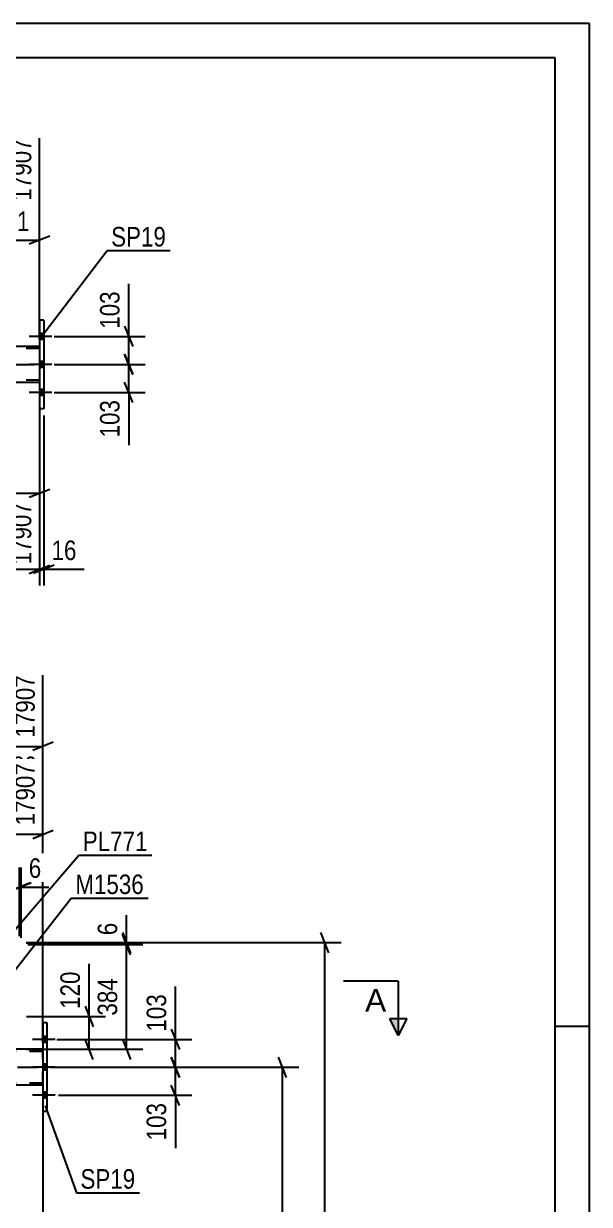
# Model space of a CAD drawing. Header units: millimetres. Extents: x -598 to 243, y -441 to 153.
# Drawn here: x 160.1 to 243, y -20.1 to 153 of the extents above; entities that cross this region are included whole.
import ezdxf

# ---------------------------------------------------------------- set-up
doc = ezdxf.new("R2010")
doc.units = ezdxf.units.MM
doc.linetypes.add('DXK_LINE_DOT2', pattern=[3.9198, 1.9599, -1.9599])
doc.linetypes.add('DXK_LINE_DOT3', pattern=[5.9187, 2.979, -0.9799, 0.9799, -0.9799])
doc.styles.add('Arial', font='ARIAL.TTF', dxfattribs={"height": 0.2})
doc.styles.add('Arial Narrow', font='ARIALN.TTF', dxfattribs={"height": 0.2})

# ---------------------------------------------------------------- blocks, each defined once
blk = doc.blocks.new('Unknown-318889849-1133')
at = {"color": 5, "linetype": 'Continuous'}
for p, q in [((243.02, 152.99), (-597.98, 152.99)), ((243.02, -441.01), (243.02, 152.99)), ((238.02, 147.99), (-592.98, 147.99)), ((238.02, -436.01), (238.02, 147.99)), ((243.02, 5.99), (238.02, 5.99))]:
    blk.add_line(p, q, dxfattribs=at)
blk = doc.blocks.new('Part-318889849-64098 - 64094')
at = {"color": 2, "linetype": 'Continuous'}
for p, q in [((101.45, 105.68), (-1.15, 105.68)), ((153.95, 105.68), (110.24, 105.68)), ((162.39, 105.68), (158.99, 105.68)), ((101.46, 100.4), (-1.15, 100.4)), ((162.39, 100.4), (110.26, 100.4))]:
    blk.add_line(p, q, dxfattribs=at)
at = {"color": 7, "linetype": 'DXK_LINE_DOT2'}
for p, q in [((-1.15, 105.68), (-1.15, 100.4)), ((110.24, 105.68), (101.45, 105.68)), ((158.99, 105.68), (153.95, 105.68)), ((162.39, 105.68), (162.39, 100.4)), ((162.39, 105.36), (-1.15, 105.36)), ((162.39, 100.72), (-1.15, 100.72)), ((110.26, 100.4), (101.46, 100.4))]:
    blk.add_line(p, q, dxfattribs=at)
at = {"color": 7, "linetype": 'DXK_LINE_DOT3'}
blk.add_line((-1.15, 103.04), (162.39, 103.04), dxfattribs=at)
blk = doc.blocks.new('Part-318889849-64115 - 64094')
at = {"color": 2, "linetype": 'Continuous'}
for p, q in [((163.03, 109.54), (162.39, 109.54)), ((162.39, 109.54), (162.39, 96.54)), ((163.03, 109.54), (163.03, 96.54)), ((163.03, 96.54), (162.39, 96.54))]:
    blk.add_line(p, q, dxfattribs=at)
blk = doc.blocks.new('Bolt-318889849-64278 - 64094')
at = {"linetype": 'Continuous'}
for points in [[(163.03, 106.7), (163.03, 107.58), (162.39, 107.58), (162.39, 106.7)], [(163.03, 106.7), (163.03, 107.58), (162.39, 107.58), (162.39, 106.7)], [(163.03, 106.7), (163.03, 107.58), (162.39, 107.58), (162.39, 106.7)], [(163.03, 102.6), (163.03, 103.48), (162.39, 103.48), (162.39, 102.6)], [(163.03, 102.6), (163.03, 103.48), (162.39, 103.48), (162.39, 102.6)], [(163.03, 98.5), (163.03, 99.38), (162.39, 99.38), (162.39, 98.5)], [(163.03, 98.5), (163.03, 99.38), (162.39, 99.38), (162.39, 98.5)], [(163.03, 98.5), (163.03, 99.38), (162.39, 99.38), (162.39, 98.5)]]:
    blk.add_hatch(color=1, dxfattribs=at).paths.add_polyline_path(points)
at = {"color": 1, "linetype": 'Continuous'}
for p, q in [((163.03, 107.58), (162.39, 107.58)), ((163.03, 107.58), (162.39, 107.58)), ((163.03, 107.58), (162.39, 107.58)), ((164.19, 107.14), (160.87, 107.14)), ((164.19, 107.14), (160.87, 107.14)), ((164.19, 107.14), (160.87, 107.14)), ((163.03, 106.7), (162.39, 106.7)), ((163.03, 106.7), (162.39, 106.7)), ((163.03, 106.7), (162.39, 106.7)), ((164.19, 103.04), (160.87, 103.04)), ((164.19, 103.04), (160.87, 103.04)), ((163.03, 103.48), (162.39, 103.48)), ((163.03, 103.48), (162.39, 103.48)), ((163.03, 102.6), (162.39, 102.6)), ((163.03, 102.6), (162.39, 102.6)), ((164.19, 98.94), (160.87, 98.94)), ((164.19, 98.94), (160.87, 98.94)), ((164.19, 98.94), (160.87, 98.94)), ((163.03, 99.38), (162.39, 99.38)), ((163.03, 99.38), (162.39, 99.38)), ((163.03, 99.38), (162.39, 99.38)), ((163.03, 98.5), (162.39, 98.5)), ((163.03, 98.5), (162.39, 98.5)), ((163.03, 98.5), (162.39, 98.5))]:
    blk.add_line(p, q, dxfattribs=at)
blk = doc.blocks.new('Part-318889849-1473 - 1356')
at = {"linetype": 'Continuous'}
blk.add_hatch(color=2, dxfattribs=at).paths.add_polyline_path([(150.9, 0), (150.1, 1.4), (151.7, 1.4)])
at = {"color": 2, "linetype": 'Continuous'}
for p, q in [((31.32, 2.64), (-0.64, 2.64)), ((34.36, 2.64), (31.32, 2.64)), ((82.4, 2.64), (34.36, 2.64)), ((85.44, 2.64), (82.4, 2.64)), ((101.97, 2.64), (85.44, 2.64)), ((110.77, 2.64), (133.48, 2.64)), ((136.52, 2.64), (133.48, 2.64)), ((162.9, 2.64), (136.52, 2.64)), ((150.9, 0), (150.1, 1.4)), ((150.1, 1.4), (151.7, 1.4)), ((151.7, 1.4), (150.9, 0)), ((101.97, -2.64), (-0.64, -2.64)), ((162.9, -2.64), (110.77, -2.64))]:
    blk.add_line(p, q, dxfattribs=at)
at = {"color": 7, "linetype": 'DXK_LINE_DOT2'}
for p, q in [((-0.64, -2.64), (-0.64, 2.64)), ((162.9, 2.32), (-0.64, 2.32)), ((31.32, 2.64), (31.32, 2.64)), ((34.36, 2.64), (34.36, 2.64)), ((34.36, 2.64), (34.36, 2.64)), ((82.4, 2.64), (82.4, 2.64)), ((82.4, 2.64), (82.4, 2.64)), ((85.44, 2.64), (85.44, 2.64)), ((85.44, 2.64), (85.44, 2.64)), ((101.97, 2.64), (110.77, 2.64)), ((133.48, 2.64), (133.48, 2.64)), ((133.48, 2.64), (133.48, 2.64)), ((136.52, 2.64), (136.52, 2.64)), ((136.52, 2.64), (136.52, 2.64)), ((162.9, -2.64), (162.9, 2.64)), ((162.9, -2.32), (-0.64, -2.32)), ((110.77, -2.64), (101.97, -2.64))]:
    blk.add_line(p, q, dxfattribs=at)
at = {"color": 7, "linetype": 'DXK_LINE_DOT3'}
blk.add_line((-0.64, 0), (162.9, 0), dxfattribs=at)
at = {"color": 2, "linetype": 'Continuous'}
blk.add_circle((150.9, 0.9), 1, dxfattribs=at)
blk = doc.blocks.new('Bolt-318889849-1658 - 1356')
at = {"linetype": 'Continuous'}
for points in [[(162.9, 4.54), (162.9, 3.66), (163.54, 3.66), (163.54, 4.54)], [(162.9, 4.54), (162.9, 3.66), (163.54, 3.66), (163.54, 4.54)], [(162.9, 4.54), (162.9, 3.66), (163.54, 3.66), (163.54, 4.54)], [(162.9, 0.44), (162.9, -0.44), (163.54, -0.44), (163.54, 0.44)], [(162.9, 0.44), (162.9, -0.44), (163.54, -0.44), (163.54, 0.44)], [(162.9, -3.66), (162.9, -4.54), (163.54, -4.54), (163.54, -3.66)], [(162.9, -3.66), (162.9, -4.54), (163.54, -4.54), (163.54, -3.66)], [(162.9, -3.66), (162.9, -4.54), (163.54, -4.54), (163.54, -3.66)]]:
    blk.add_hatch(color=1, dxfattribs=at).paths.add_polyline_path(points)
at = {"color": 1, "linetype": 'Continuous'}
for p, q in [((164.7, 4.1), (161.38, 4.1)), ((164.7, 4.1), (161.38, 4.1)), ((164.7, 4.1), (161.38, 4.1)), ((163.54, 4.54), (162.9, 4.54)), ((163.54, 4.54), (162.9, 4.54)), ((163.54, 4.54), (162.9, 4.54)), ((163.54, 3.66), (162.9, 3.66)), ((163.54, 3.66), (162.9, 3.66)), ((163.54, 3.66), (162.9, 3.66)), ((163.54, 0.44), (162.9, 0.44)), ((163.54, 0.44), (162.9, 0.44)), ((164.7, 0), (161.38, 0)), ((164.7, 0), (161.38, 0)), ((163.54, -0.44), (162.9, -0.44)), ((163.54, -0.44), (162.9, -0.44)), ((164.7, -4.1), (161.38, -4.1)), ((164.7, -4.1), (161.38, -4.1)), ((164.7, -4.1), (161.38, -4.1)), ((163.54, -3.66), (162.9, -3.66)), ((163.54, -3.66), (162.9, -3.66)), ((163.54, -3.66), (162.9, -3.66)), ((163.54, -4.54), (162.9, -4.54)), ((163.54, -4.54), (162.9, -4.54)), ((163.54, -4.54), (162.9, -4.54))]:
    blk.add_line(p, q, dxfattribs=at)
blk = doc.blocks.new('Part-318889849-1900 - 1356')
at = {"color": 2, "linetype": 'Continuous'}
for p, q in [((163.54, 6.5), (162.9, 6.5)), ((162.9, 6.5), (162.9, -6.5)), ((163.54, -6.5), (163.54, 6.5)), ((163.54, -6.5), (162.9, -6.5))]:
    blk.add_line(p, q, dxfattribs=at)
blk = doc.blocks.new('StraightDimension-318889849-64493 - 64094')
at = {"color": 7, "linetype": 'Continuous'}
for p, q in [((174.88, 108.64), (176.08, 105.64)), ((164.53, 107.14), (177.88, 107.14)), ((175.48, 103.04), (175.48, 107.14)), ((176.08, 101.54), (174.88, 104.54)), ((164.53, 103.04), (177.88, 103.04))]:
    blk.add_line(p, q, dxfattribs=at)
at = {"color": 0}
blk.add_wipeout([(174.73, 114.35), (170.53, 114.35), (170.53, 107.66), (174.73, 107.66)], dxfattribs=at)
at = {"color": 7, "linetype": 'Continuous'}
blk.add_line((175.48, 107.14), (175.48, 114.87), dxfattribs=at)
blk.add_line((175.48, 107.14), (175.48, 114.87), dxfattribs=at)
at = {"color": 3, "style": 'Arial Narrow'}
blk.add_text('103', height=2.863, rotation=90.0002, dxfattribs=at).set_placement((174.13, 108.26))
blk = doc.blocks.new('StraightDimension-318889849-64494 - 64094')
at = {"color": 7, "linetype": 'Continuous'}
for p, q in [((174.88, 104.54), (176.08, 101.54)), ((164.53, 103.04), (177.88, 103.04)), ((175.48, 98.94), (175.48, 103.04)), ((176.08, 97.44), (174.88, 100.44)), ((164.53, 98.94), (177.88, 98.94))]:
    blk.add_line(p, q, dxfattribs=at)
at = {"color": 0}
blk.add_wipeout([(174.73, 98.41), (170.53, 98.41), (170.53, 91.73), (174.73, 91.73)], dxfattribs=at)
at = {"color": 7, "linetype": 'Continuous'}
blk.add_line((175.48, 98.94), (175.48, 91.2), dxfattribs=at)
blk.add_line((175.48, 98.94), (175.48, 91.2), dxfattribs=at)
at = {"color": 3, "style": 'Arial Narrow'}
blk.add_text('103', height=2.863, rotation=90.0002, dxfattribs=at).set_placement((174.13, 92.33))
blk = doc.blocks.new('StraightDimension-318889849-64813 - 64094')
at = {"color": 7, "linetype": 'Continuous'}
for p, q in [((162.39, 106.68), (162.39, 136.18)), ((153.95, 109.14), (153.95, 131.68)), ((152.45, 120.64), (155.45, 121.84)), ((153.95, 121.24), (162.39, 121.24)), ((163.89, 121.84), (160.89, 120.64))]:
    blk.add_line(p, q, dxfattribs=at)
at = {"color": 0}
blk.add_wipeout([(161.51, 121.99), (161.51, 126.19), (154.83, 126.19), (154.83, 121.99)], dxfattribs=at)
at = {"color": 3, "style": 'Arial Narrow'}
blk.add_text('211', height=2.863, dxfattribs=at).set_placement((155.43, 122.59))
at = {"color": 0, "linetype": 'Continuous'}
blk.add_wipeout([(161.79, 136.78), (157.59, 136.78), (157.59, 126.44), (161.79, 126.44)], dxfattribs=at)
at = {"color": 3, "linetype": 'Continuous', "style": 'Arial Narrow'}
blk.add_text('17907', height=2.863, rotation=90.0002, dxfattribs=at).set_placement((161.19, 127.04))
blk = doc.blocks.new('StraightDimension-318889849-65538 - 64094')
at = {"color": 7, "linetype": 'Continuous'}
for p, q in [((162.39, 95.54), (162.39, 70.61)), ((163.03, 95.54), (163.03, 70.61)), ((160.89, 72.41), (163.89, 73.61)), ((164.53, 73.61), (161.53, 72.41)), ((162.39, 73.01), (163.03, 73.01))]:
    blk.add_line(p, q, dxfattribs=at)
at = {"color": 0}
blk.add_wipeout([(168.41, 73.76), (168.41, 77.96), (163.56, 77.96), (163.56, 73.76)], dxfattribs=at)
at = {"color": 7, "linetype": 'Continuous'}
blk.add_line((163.03, 73.01), (168.94, 73.01), dxfattribs=at)
blk.add_line((163.03, 73.01), (168.94, 73.01), dxfattribs=at)
at = {"color": 3, "style": 'Arial Narrow'}
blk.add_text('16', height=2.863, dxfattribs=at).set_placement((164.16, 74.36))
blk = doc.blocks.new('StraightDimension-318889849-65539 - 64094')
at = {"color": 7, "linetype": 'Continuous'}
for p, q in [((162.39, 95.54), (162.39, 70.61)), ((-550.38, 73.01), (162.39, 73.01)), ((160.89, 72.41), (163.89, 73.61))]:
    blk.add_line(p, q, dxfattribs=at)
blk = doc.blocks.new('StraightDimension-318889849-66118 - 64094')
at = {"color": 7, "linetype": 'Continuous'}
for p, q in [((110.26, 99), (110.26, 73.72)), ((162.39, 99.4), (162.39, 73.72)), ((111.76, 84.76), (108.76, 83.56)), ((110.26, 84.16), (162.39, 84.16)), ((160.89, 83.56), (163.89, 84.76))]:
    blk.add_line(p, q, dxfattribs=at)
at = {"color": 0}
blk.add_wipeout([(140.58, 84.91), (140.58, 89.11), (132.07, 89.11), (132.07, 84.91)], dxfattribs=at)
at = {"color": 0, "linetype": 'Continuous'}
blk.add_wipeout([(161.79, 83.46), (157.59, 83.46), (157.59, 73.12), (161.79, 73.12)], dxfattribs=at)
at = {"color": 3, "style": 'Arial Narrow'}
blk.add_text('1303', height=2.863, dxfattribs=at).set_placement((132.67, 85.51))
at = {"color": 3, "linetype": 'Continuous', "style": 'Arial Narrow'}
blk.add_text('17907', height=2.863, rotation=90.0002, dxfattribs=at).set_placement((161.19, 73.72))
blk = doc.blocks.new('StraightDimension-318889849-71044 - 1356')
at = {"color": 7, "linetype": 'Continuous'}
for p, q in [((175.74, 16.5), (174.54, 19.5)), ((160.7, 18), (177.54, 18)), ((175.14, 2.64), (175.14, 18)), ((174.54, 4.14), (175.74, 1.14)), ((160.69, 2.64), (177.54, 2.64))]:
    blk.add_line(p, q, dxfattribs=at)
at = {"color": 0}
blk.add_wipeout([(174.39, 13.66), (170.19, 13.66), (170.19, 6.98), (174.39, 6.98)], dxfattribs=at)
at = {"color": 3, "style": 'Arial Narrow'}
blk.add_text('384', height=2.863, rotation=90.0002, dxfattribs=at).set_placement((173.79, 7.58))
blk = doc.blocks.new('StraightDimension-318889849-62028 - 1356')
at = {"color": 7, "linetype": 'Continuous'}
for p, q in [((155.69, 17.07), (155.69, 72.48)), ((162.9, 3.64), (162.9, 57.48)), ((154.19, 46.44), (157.19, 47.64)), ((155.69, 47.04), (162.9, 47.04)), ((164.4, 47.64), (161.4, 46.44))]:
    blk.add_line(p, q, dxfattribs=at)
at = {"color": 0, "linetype": 'Continuous'}
blk.add_wipeout([(162.3, 58.08), (158.1, 58.08), (158.1, 47.74), (162.3, 47.74)], dxfattribs=at)
at = {"color": 0}
blk.add_wipeout([(162.64, 42.09), (162.64, 46.29), (155.95, 46.29), (155.95, 42.09)], dxfattribs=at)
at = {"color": 3, "linetype": 'Continuous', "style": 'Arial Narrow'}
blk.add_text('17907', height=2.863, rotation=90.0002, dxfattribs=at).set_placement((161.7, 48.34))
at = {"color": 3, "style": 'Arial Narrow'}
blk.add_text('180', height=2.863, dxfattribs=at).set_placement((156.55, 42.69))
blk = doc.blocks.new('StraightDimension-318889849-63626 - 1356')
at = {"color": 7, "linetype": 'Continuous'}
for p, q in [((181.72, 5.6), (182.92, 2.6)), ((164.94, 4.1), (184.72, 4.1)), ((182.32, 0), (182.32, 4.1)), ((182.92, -1.5), (181.72, 1.5)), ((164.22, 0), (184.72, 0))]:
    blk.add_line(p, q, dxfattribs=at)
at = {"color": 0}
blk.add_wipeout([(181.57, 11.31), (177.37, 11.31), (177.37, 4.62), (181.57, 4.62)], dxfattribs=at)
at = {"color": 7, "linetype": 'Continuous'}
blk.add_line((182.32, 4.1), (182.32, 11.83), dxfattribs=at)
blk.add_line((182.32, 4.1), (182.32, 11.83), dxfattribs=at)
at = {"color": 3, "style": 'Arial Narrow'}
blk.add_text('103', height=2.863, rotation=90.0002, dxfattribs=at).set_placement((180.97, 5.23))
blk = doc.blocks.new('StraightDimension-318889849-2656 - 1356')
at = {"color": 7, "linetype": 'Continuous'}
for p, q in [((198.63, -1.5), (197.43, 1.5)), ((163.9, 0), (200.43, 0)), ((198.03, -125.22), (198.03, 0)), ((197.43, -123.72), (198.63, -126.72)), ((185.52, -125.22), (200.43, -125.22))]:
    blk.add_line(p, q, dxfattribs=at)
at = {"color": 0}
blk.add_wipeout([(197.28, -58.35), (193.08, -58.35), (193.08, -66.87), (197.28, -66.87)], dxfattribs=at)
at = {"color": 3, "style": 'Arial Narrow'}
blk.add_text('3131', height=2.863, rotation=90.0002, dxfattribs=at).set_placement((196.68, -66.27))
blk = doc.blocks.new('StraightDimension-318889849-63627 - 1356')
at = {"color": 7, "linetype": 'Continuous'}
for p, q in [((181.72, 1.5), (182.92, -1.5)), ((164.22, 0), (184.72, 0)), ((182.32, -4.1), (182.32, 0)), ((182.92, -5.6), (181.72, -2.6)), ((165.19, -4.1), (184.72, -4.1))]:
    blk.add_line(p, q, dxfattribs=at)
at = {"color": 0}
blk.add_wipeout([(181.57, -4.63), (177.37, -4.63), (177.37, -11.31), (181.57, -11.31)], dxfattribs=at)
at = {"color": 7, "linetype": 'Continuous'}
blk.add_line((182.32, -4.1), (182.32, -11.83), dxfattribs=at)
blk.add_line((182.32, -4.1), (182.32, -11.83), dxfattribs=at)
at = {"color": 3, "style": 'Arial Narrow'}
blk.add_text('103', height=2.863, rotation=90.0002, dxfattribs=at).set_placement((180.97, -10.71))
blk = doc.blocks.new('StraightDimension-318889849-63591 - 1356')
at = {"color": 7, "linetype": 'Continuous'}
for p, q in [((204.83, 16.78), (203.63, 19.78)), ((160.45, 18.28), (206.63, 18.28)), ((204.23, -132.96), (204.23, 18.28)), ((203.63, -131.46), (204.83, -134.46)), ((73.82, -132.96), (206.63, -132.96))]:
    blk.add_line(p, q, dxfattribs=at)
at = {"color": 0}
blk.add_wipeout([(203.48, -53.08), (199.28, -53.08), (199.28, -61.6), (203.48, -61.6)], dxfattribs=at)
at = {"color": 3, "style": 'Arial Narrow'}
blk.add_text('3781', height=2.863, rotation=90.0002, dxfattribs=at).set_placement((202.88, -61))
blk = doc.blocks.new('StraightDimension-318889849-71043 - 1356')
at = {"color": 7, "linetype": 'Continuous'}
for p, q in [((174.54, 19.74), (175.74, 16.74)), ((175.74, 16.5), (174.54, 19.5)), ((160.45, 18.24), (177.54, 18.24)), ((160.7, 18), (177.54, 18)), ((175.14, 18), (175.14, 18.24))]:
    blk.add_line(p, q, dxfattribs=at)
at = {"color": 0}
blk.add_wipeout([(174.39, 21.79), (170.19, 21.79), (170.19, 18.76), (174.39, 18.76)], dxfattribs=at)
at = {"color": 7, "linetype": 'Continuous'}
blk.add_line((175.14, 18.24), (175.14, 22.32), dxfattribs=at)
blk.add_line((175.14, 18.24), (175.14, 22.32), dxfattribs=at)
at = {"color": 3, "style": 'Arial Narrow'}
blk.add_text('6', height=2.86, rotation=90.0002, dxfattribs=at).set_placement((173.79, 19.36))
blk = doc.blocks.new('StraightDimension-318889849-2688 - 1356')
at = {"color": 7, "linetype": 'Continuous'}
for p, q in [((162.9, -3.64), (162.9, -61.28)), ((184.52, -121.58), (184.52, -56.03)), ((164.4, -58.28), (161.4, -59.48)), ((183.02, -59.48), (186.02, -58.28)), ((162.9, -58.88), (184.52, -58.88))]:
    blk.add_line(p, q, dxfattribs=at)
at = {"color": 0}
blk.add_wipeout([(177.97, -58.13), (177.97, -53.93), (169.45, -53.93), (169.45, -58.13)], dxfattribs=at)
at = {"color": 3, "style": 'Arial Narrow'}
blk.add_text('1239', height=2.863, dxfattribs=at).set_placement((170.05, -57.53))
blk = doc.blocks.new('StraightDimension-318889849-62868 - 1356')
at = {"color": 7, "linetype": 'Continuous'}
for p, q in [((107.82, -1.64), (107.82, 44.61)), ((162.9, 3.64), (162.9, 44.61)), ((109.32, 34.76), (106.32, 33.56)), ((161.4, 33.56), (164.4, 34.76)), ((107.82, 34.16), (162.9, 34.16))]:
    blk.add_line(p, q, dxfattribs=at)
at = {"color": 0, "linetype": 'Continuous'}
blk.add_wipeout([(162.3, 45.21), (158.1, 45.21), (158.1, 34.86), (162.3, 34.86)], dxfattribs=at)
at = {"color": 3, "linetype": 'Continuous', "style": 'Arial Narrow'}
blk.add_text('17907', height=2.863, rotation=90.0002, dxfattribs=at).set_placement((161.7, 35.46))
blk = doc.blocks.new('StraightDimension-318889849-70689 - 1356')
at = {"color": 7, "linetype": 'Continuous'}
for p, q in [((169.07, 8.94), (170.27, 5.94)), ((160.5, 7.44), (172.07, 7.44)), ((169.67, 2.64), (169.67, 7.44)), ((170.27, 1.14), (169.07, 4.14)), ((160.43, 2.64), (172.07, 2.64))]:
    blk.add_line(p, q, dxfattribs=at)
at = {"color": 0}
blk.add_wipeout([(168.92, 14.65), (164.72, 14.65), (164.72, 7.96), (168.92, 7.96)], dxfattribs=at)
at = {"color": 7, "linetype": 'Continuous'}
blk.add_line((169.67, 7.44), (169.67, 15.17), dxfattribs=at)
blk.add_line((169.67, 7.44), (169.67, 15.17), dxfattribs=at)
at = {"color": 3, "style": 'Arial Narrow'}
blk.add_text('120', height=2.863, rotation=90.0002, dxfattribs=at).set_placement((168.32, 8.56))
blk = doc.blocks.new('StraightDimension-318889849-71021 - 1356')
at = {"color": 7, "linetype": 'Continuous'}
for p, q in [((159.45, 19.24), (159.45, 29.27)), ((159.69, 19), (159.69, 29.27)), ((157.95, 25.82), (160.95, 27.02)), ((161.19, 27.02), (158.19, 25.82)), ((159.45, 26.42), (159.69, 26.42))]:
    blk.add_line(p, q, dxfattribs=at)
at = {"color": 0}
blk.add_wipeout([(163.25, 27.17), (163.25, 31.37), (160.22, 31.37), (160.22, 27.17)], dxfattribs=at)
at = {"color": 7, "linetype": 'Continuous'}
blk.add_line((159.69, 26.42), (163.77, 26.42), dxfattribs=at)
blk.add_line((159.69, 26.42), (163.77, 26.42), dxfattribs=at)
at = {"color": 3, "style": 'Arial Narrow'}
blk.add_text('6', height=2.86, dxfattribs=at).set_placement((160.82, 27.77))
blk = doc.blocks.new('Mark-318889849-64519 - 64094')
at = {"color": 0}
blk.add_wipeout([(180.94, 120.32), (180.94, 123.32), (172.9, 123.32), (172.9, 120.32)], dxfattribs=at)
blk.add_wipeout([(180.94, 120.32), (180.94, 123.32), (172.9, 123.32), (172.9, 120.32)], dxfattribs=at)
at = {"color": 30, "linetype": 'Continuous'}
for p, q in [((162.53, 106.92), (172.3, 119.72)), ((172.3, 119.72), (181.54, 119.72))]:
    blk.add_line(p, q, dxfattribs=at)
at = {"color": 3, "style": 'Arial Narrow'}
blk.add_text('SP19', height=2.863, dxfattribs=at).set_placement((172.9, 120.32))
blk = doc.blocks.new('Mark-318889849-1431 - 1356')
at = {"color": 0}
blk.add_wipeout([(177.71, 25.4), (177.71, 28.4), (167.65, 28.4), (167.65, 25.4)], dxfattribs=at)
blk.add_wipeout([(177.71, 25.4), (177.71, 28.4), (167.65, 28.4), (167.65, 25.4)], dxfattribs=at)
at = {"color": 30, "linetype": 'Continuous'}
for p, q in [((158.33, 13.64), (167.05, 24.8)), ((167.05, 24.8), (178.31, 24.8))]:
    blk.add_line(p, q, dxfattribs=at)
at = {"color": 3, "style": 'Arial Narrow'}
blk.add_text('M1536', height=2.863, dxfattribs=at).set_placement((167.65, 25.4))
blk = doc.blocks.new('Mark-318889849-1646 - 1356')
at = {"color": 0}
blk.add_wipeout([(178.25, 31.7), (178.25, 34.7), (168.74, 34.7), (168.74, 31.7)], dxfattribs=at)
blk.add_wipeout([(178.25, 31.7), (178.25, 34.7), (168.74, 34.7), (168.74, 31.7)], dxfattribs=at)
at = {"color": 30, "linetype": 'Continuous'}
for p, q in [((157.08, 18.14), (168.14, 31.1)), ((168.14, 31.1), (178.85, 31.1))]:
    blk.add_line(p, q, dxfattribs=at)
at = {"color": 3, "style": 'Arial Narrow'}
blk.add_text('PL771', height=2.863, dxfattribs=at).set_placement((168.74, 31.7))
blk = doc.blocks.new('Mark-318889849-1896 - 1356')
at = {"color": 0}
blk.add_wipeout([(176.44, -17.79), (176.44, -14.79), (168.4, -14.79), (168.4, -17.79)], dxfattribs=at)
blk.add_wipeout([(176.44, -17.79), (176.44, -14.79), (168.4, -14.79), (168.4, -17.79)], dxfattribs=at)
at = {"color": 30, "linetype": 'Continuous'}
for p, q in [((163.2, -5.66), (167.8, -18.39)), ((167.8, -18.39), (177.04, -18.39))]:
    blk.add_line(p, q, dxfattribs=at)
at = {"color": 3, "style": 'Arial Narrow'}
blk.add_text('SP19', height=2.863, dxfattribs=at).set_placement((168.4, -17.79))
blk = doc.blocks.new('SectionMark-318889849-64320 - 1356')
at = {"linetype": 'Continuous'}
blk.add_hatch(color=6, dxfattribs=at).paths.add_polyline_path([(213.74, 7.14), (214.99, 7.14), (214.99, 4.64)])
at = {"color": 6, "linetype": 'Continuous'}
for p, q in [((214.99, 12.64), (206.99, 12.64)), ((214.99, 12.64), (214.99, 4.64)), ((213.74, 7.14), (216.24, 7.14)), ((214.99, 4.64), (213.74, 7.14)), ((216.24, 7.14), (214.99, 4.64))]:
    blk.add_line(p, q, dxfattribs=at)
at = {"color": 0, "linetype": 'Continuous'}
blk.add_wipeout([(213.24, 8.14), (213.24, 11.64), (210.13, 11.64), (210.13, 8.14)], dxfattribs=at)
at = {"color": 3, "linetype": 'Continuous', "style": 'Arial'}
blk.add_text('A', height=3.34, dxfattribs=at).set_placement((210.13, 8.14))

msp = doc.modelspace()

# ---------------------------------------------------------------- block references
for name in ['Unknown-318889849-1133', 'Part-318889849-64115 - 64094', 'Bolt-318889849-64278 - 64094', 'Part-318889849-64098 - 64094', 'Part-318889849-1900 - 1356', 'Bolt-318889849-1658 - 1356', 'Part-318889849-1473 - 1356']:
    msp.add_blockref(name, (0, 0))

# ---------------------------------------------------------------- next in the draw order: block references
for name in ['StraightDimension-318889849-64493 - 64094', 'StraightDimension-318889849-71044 - 1356']:
    msp.add_blockref(name, (0, 0))

# ---------------------------------------------------------------- next in the draw order: block references
for name in ['StraightDimension-318889849-64813 - 64094', 'StraightDimension-318889849-64494 - 64094']:
    msp.add_blockref(name, (0, 0))

# ---------------------------------------------------------------- next in the draw order: block references
for name in ['Mark-318889849-64519 - 64094', 'StraightDimension-318889849-65538 - 64094']:
    msp.add_blockref(name, (0, 0))

# ---------------------------------------------------------------- next in the draw order: block references
msp.add_blockref('StraightDimension-318889849-65539 - 64094', (0, 0))

# ---------------------------------------------------------------- next in the draw order: block references
msp.add_blockref('StraightDimension-318889849-66118 - 64094', (0, 0))

# ---------------------------------------------------------------- next in the draw order: block references
msp.add_blockref('StraightDimension-318889849-62028 - 1356', (0, 0))

# ---------------------------------------------------------------- next in the draw order: block references
msp.add_blockref('StraightDimension-318889849-63626 - 1356', (0, 0))

# ---------------------------------------------------------------- next in the draw order: block references
msp.add_blockref('StraightDimension-318889849-2656 - 1356', (0, 0))

# ---------------------------------------------------------------- next in the draw order: block references
msp.add_blockref('StraightDimension-318889849-63627 - 1356', (0, 0))

# ---------------------------------------------------------------- next in the draw order: block references
msp.add_blockref('StraightDimension-318889849-63591 - 1356', (0, 0))

# ---------------------------------------------------------------- next in the draw order: block references
for name in ['StraightDimension-318889849-71043 - 1356', 'StraightDimension-318889849-2688 - 1356']:
    msp.add_blockref(name, (0, 0))

# ---------------------------------------------------------------- next in the draw order: block references
for name in ['StraightDimension-318889849-62868 - 1356', 'Mark-318889849-1896 - 1356']:
    msp.add_blockref(name, (0, 0))

# ---------------------------------------------------------------- next in the draw order: block references
for name in ['StraightDimension-318889849-71021 - 1356', 'StraightDimension-318889849-70689 - 1356']:
    msp.add_blockref(name, (0, 0))

# ---------------------------------------------------------------- next in the draw order: block references
for name in ['Mark-318889849-1431 - 1356', 'SectionMark-318889849-64320 - 1356']:
    msp.add_blockref(name, (0, 0))

# ---------------------------------------------------------------- next in the draw order: block references
msp.add_blockref('Mark-318889849-1646 - 1356', (0, 0))

doc.saveas('drawing.dxf')
